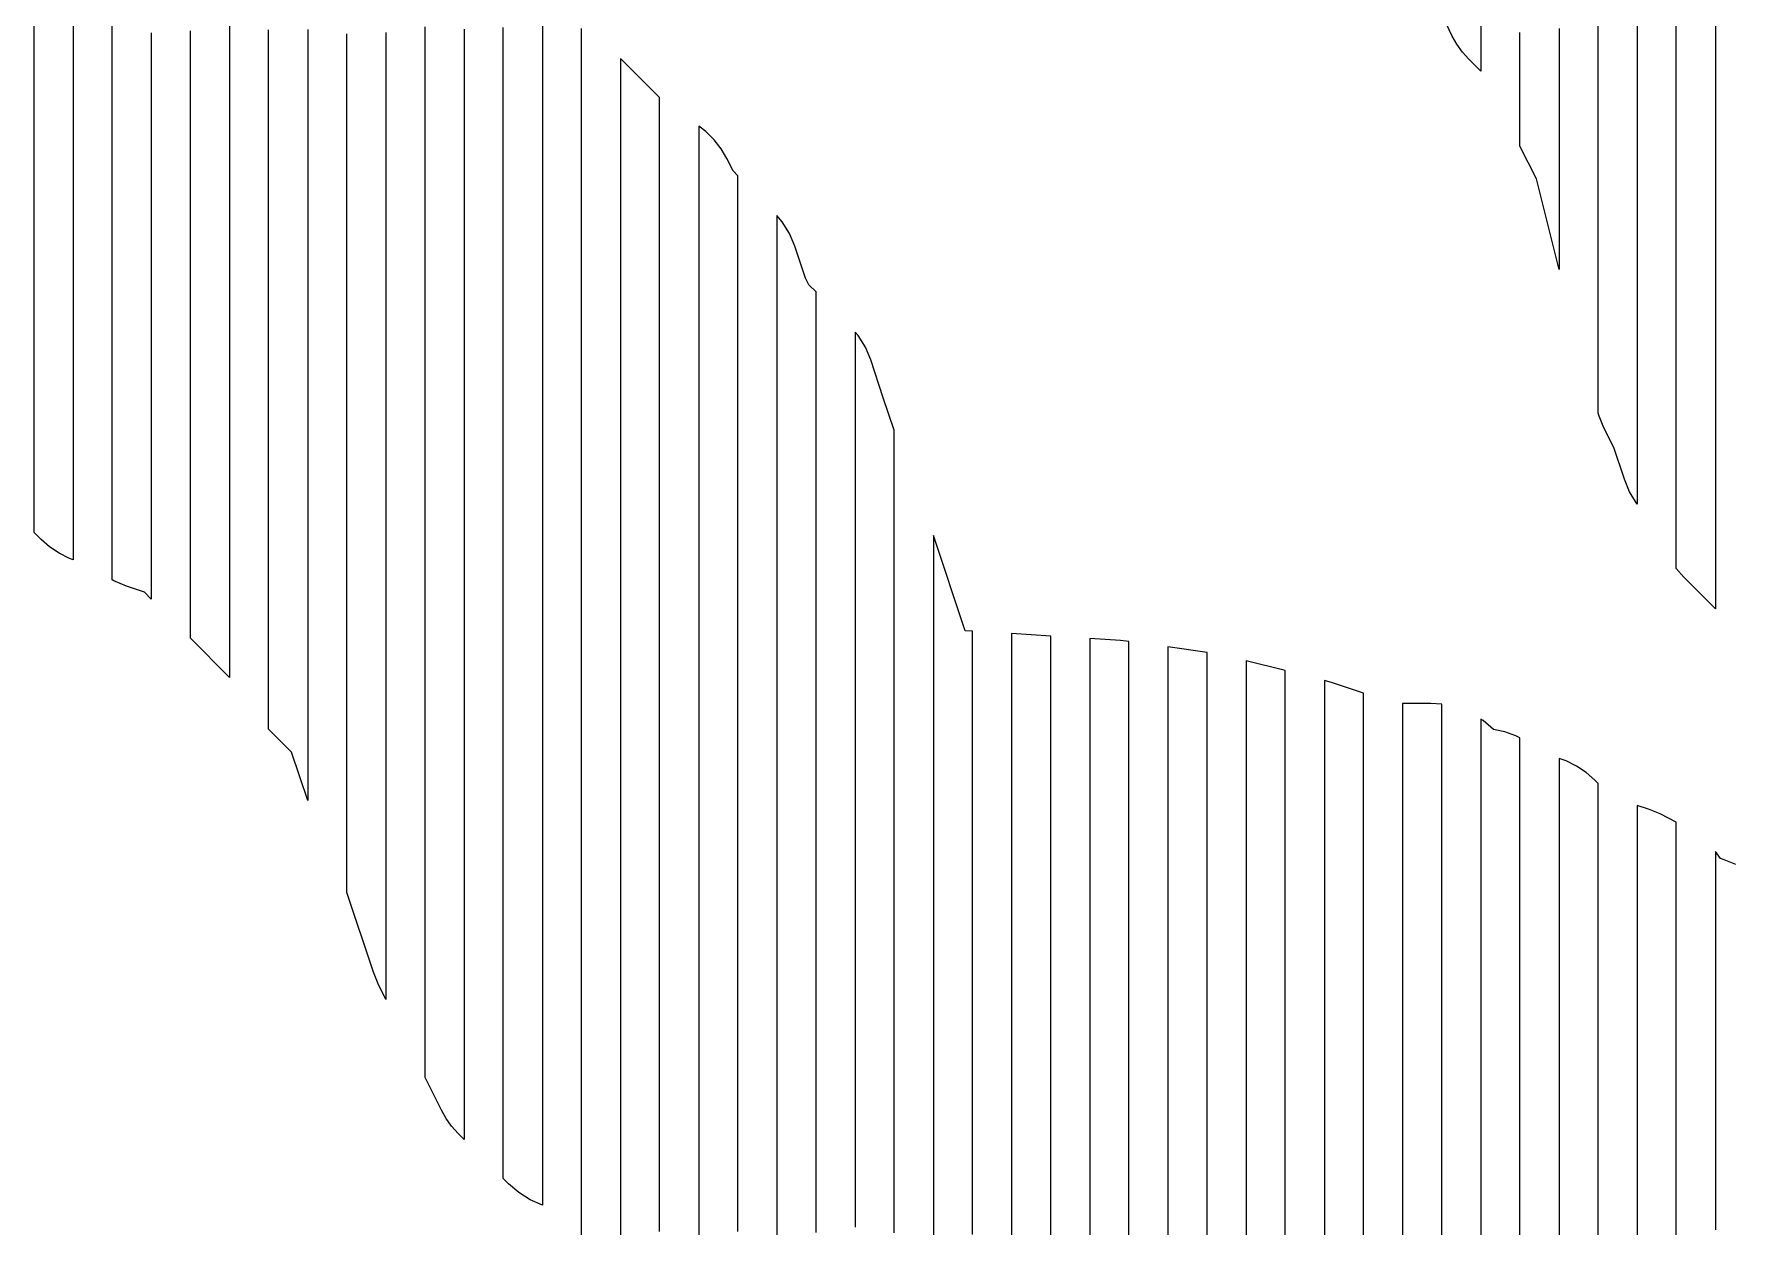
# Model space of a CAD drawing. Header units: millimetres. Extents: x -6 to 1890, y -8 to 898.
# Drawn here: x 1281.6 to 1455.6, y 313.6 to 435.6 of the extents above; entities that cross this region are included whole.
import ezdxf

# ---------------------------------------------------------------- set-up
doc = ezdxf.new("R2010")
doc.units = ezdxf.units.MM
doc.layers.add('PASSADAS_COMPLETAS', color=1, linetype='CONTINUOUS')
doc.layers.add('PECAS_2D', color=3, linetype='CONTINUOUS')

msp = doc.modelspace()

# ---------------------------------------------------------------- linework, layer by layer
at = {"layer": 'PASSADAS_COMPLETAS'}
for points in [[(1445.578, 478.187), (1445.578, 425.097), (1445.578, 423.802), (1445.578, 422.507), (1445.578, 418.622), (1445.578, 417.327), (1445.578, 416.032), (1445.578, 413.443), (1445.578, 412.148), (1445.578, 410.853), (1445.578, 408.263), (1445.578, 406.968), (1445.578, 405.673), (1445.578, 404.378), (1445.578, 387.545), (1444.804, 388.782), (1444.26, 390.074), (1443.171, 393.339), (1442.168, 395.346), (1441.674, 396.538), (1441.578, 396.826), (1441.578, 420.158), (1441.578, 421.454), (1441.578, 422.751), (1441.578, 424.047), (1441.578, 425.343), (1441.578, 426.639), (1441.578, 427.935), (1441.578, 429.232), (1441.578, 430.528), (1441.578, 431.824), (1441.578, 434.416), (1441.578, 437.009)], [(1453.578, 471.21), (1453.578, 397.502), (1453.578, 396.209), (1453.578, 393.623), (1453.578, 392.33), (1453.578, 391.036), (1453.578, 389.743), (1453.578, 388.45), (1453.578, 387.157), (1453.578, 385.864), (1453.578, 384.571), (1453.578, 376.812), (1450.336, 380.054), (1449.578, 380.939), (1449.578, 392.539), (1449.578, 393.828), (1449.578, 395.117), (1449.578, 396.406), (1449.578, 397.695), (1449.578, 398.984), (1449.578, 400.273), (1449.578, 401.562), (1449.578, 402.851), (1449.578, 404.14), (1449.578, 406.718), (1449.578, 408.007), (1449.578, 409.296), (1449.578, 475.032)], [(1429.578, 440.926), (1429.578, 431.835), (1428.361, 433.051), (1427.71, 433.776), (1427.139, 434.569), (1426.657, 435.416), (1426.025, 436.681)], [(1333.578, 439.455), (1333.578, 433.017), (1333.578, 431.729), (1333.578, 430.442), (1333.578, 429.154), (1333.578, 427.866), (1333.578, 426.579), (1333.578, 425.291), (1333.578, 424.004), (1333.578, 422.716), (1333.578, 421.428), (1333.578, 418.853), (1333.578, 416.278), (1333.578, 414.991), (1333.578, 412.415), (1333.578, 409.84), (1333.578, 408.553), (1333.578, 407.265), (1333.578, 405.977), (1333.578, 404.69), (1333.578, 403.402), (1333.578, 330.009), (1333.578, 328.722), (1333.578, 327.434), (1333.578, 326.146), (1333.578, 324.859), (1333.578, 323.571), (1333.578, 322.284), (1333.578, 320.996), (1333.578, 319.708), (1333.578, 315.846), (1332.325, 316.388), (1331.16, 317.118), (1330.123, 318.009), (1329.578, 318.554), (1329.578, 325.023), (1329.578, 326.316), (1329.578, 327.61), (1329.578, 328.904), (1329.578, 330.197), (1329.578, 331.491), (1329.578, 332.785), (1329.578, 334.078), (1329.578, 335.372), (1329.578, 336.666), (1329.578, 337.96), (1329.578, 406.526), (1329.578, 407.819), (1329.578, 409.113), (1329.578, 410.407), (1329.578, 411.701), (1329.578, 414.288), (1329.578, 416.875), (1329.578, 419.463), (1329.578, 422.05), (1329.578, 424.638), (1329.578, 427.225), (1329.578, 428.519), (1329.578, 429.812), (1329.578, 431.106), (1329.578, 432.4), (1329.578, 433.694), (1329.578, 434.987), (1329.578, 436.281)], [(1285.578, 437.205), (1285.578, 434.63), (1285.578, 433.343), (1285.578, 432.056), (1285.578, 430.768), (1285.578, 429.481), (1285.578, 393.435), (1285.578, 392.148), (1285.578, 390.86), (1285.578, 389.573), (1285.578, 388.285), (1285.578, 386.998), (1285.578, 381.849), (1285.205, 381.978), (1284.147, 382.506), (1283.17, 383.164), (1282.296, 383.932), (1281.578, 384.651), (1281.578, 388.531), (1281.578, 389.825), (1281.578, 391.118), (1281.578, 392.412), (1281.578, 393.705), (1281.578, 394.999), (1281.578, 428.63), (1281.578, 429.923), (1281.578, 431.217), (1281.578, 432.51), (1281.578, 433.804), (1281.578, 435.097), (1281.578, 437.684)], [(1293.578, 435.732), (1293.578, 433.158), (1293.578, 431.871), (1293.578, 430.584), (1293.578, 429.297), (1293.578, 428.01), (1293.578, 426.724), (1293.578, 390.69), (1293.578, 389.403), (1293.578, 388.116), (1293.578, 386.829), (1293.578, 385.542), (1293.578, 384.256), (1293.578, 382.969), (1293.578, 377.821), (1292.864, 378.535), (1291.024, 379.149), (1289.732, 379.693), (1289.578, 379.788), (1289.578, 384.944), (1289.578, 386.233), (1289.578, 387.522), (1289.578, 388.811), (1289.578, 390.1), (1289.578, 391.389), (1289.578, 392.678), (1289.578, 427.479), (1289.578, 428.768), (1289.578, 430.057), (1289.578, 431.346), (1289.578, 432.635), (1289.578, 435.213), (1289.578, 437.79)], [(1301.578, 437.39), (1301.578, 434.791), (1301.578, 432.192), (1301.578, 430.893), (1301.578, 428.294), (1301.578, 426.995), (1301.578, 425.695), (1301.578, 424.396), (1301.578, 386.713), (1301.578, 384.114), (1301.578, 382.815), (1301.578, 381.516), (1301.578, 380.216), (1301.578, 378.917), (1301.578, 377.617), (1301.578, 369.821), (1297.578, 373.821), (1297.578, 380.294), (1297.578, 381.589), (1297.578, 382.883), (1297.578, 384.178), (1297.578, 385.473), (1297.578, 386.767), (1297.578, 389.356), (1297.578, 425.605), (1297.578, 426.9), (1297.578, 428.195), (1297.578, 429.489), (1297.578, 432.079), (1297.578, 434.668), (1297.578, 435.962)], [(1309.578, 436.092), (1309.578, 434.799), (1309.578, 432.213), (1309.578, 429.627), (1309.578, 428.334), (1309.578, 425.748), (1309.578, 424.455), (1309.578, 423.162), (1309.578, 421.869), (1309.578, 420.576), (1309.578, 419.283), (1309.578, 376.612), (1309.578, 375.319), (1309.578, 374.026), (1309.578, 372.733), (1309.578, 371.44), (1309.578, 370.147), (1309.578, 368.854), (1309.578, 367.561), (1309.578, 357.217), (1307.922, 362.184), (1305.578, 364.528), (1305.578, 372.33), (1305.578, 373.631), (1305.578, 374.931), (1305.578, 376.231), (1305.578, 377.532), (1305.578, 378.832), (1305.578, 380.132), (1305.578, 391.835), (1305.578, 423.042), (1305.578, 424.343), (1305.578, 425.643), (1305.578, 426.943), (1305.578, 429.544), (1305.578, 430.844), (1305.578, 433.445), (1305.578, 434.745), (1305.578, 436.045)], [(1317.578, 435.776), (1317.578, 434.475), (1317.578, 433.173), (1317.578, 431.872), (1317.578, 430.571), (1317.578, 427.969), (1317.578, 425.366), (1317.578, 422.764), (1317.578, 420.161), (1317.578, 418.86), (1317.578, 417.559), (1317.578, 416.258), (1317.578, 414.957), (1317.578, 366.812), (1317.578, 365.511), (1317.578, 364.21), (1317.578, 362.908), (1317.578, 361.607), (1317.578, 360.306), (1317.578, 359.005), (1317.578, 357.704), (1317.578, 356.402), (1317.578, 355.101), (1317.578, 353.8), (1317.578, 336.884), (1316.785, 338.471), (1316.291, 339.663), (1313.578, 347.802), (1313.578, 362.013), (1313.578, 363.304), (1313.578, 364.596), (1313.578, 365.888), (1313.578, 367.18), (1313.578, 369.764), (1313.578, 371.056), (1313.578, 376.223), (1313.578, 417.563), (1313.578, 418.855), (1313.578, 420.147), (1313.578, 421.439), (1313.578, 422.731), (1313.578, 425.314), (1313.578, 427.898), (1313.578, 430.482), (1313.578, 431.774), (1313.578, 433.066), (1313.578, 435.649)], [(1325.578, 436.102), (1325.578, 434.811), (1325.578, 433.521), (1325.578, 430.94), (1325.578, 429.65), (1325.578, 428.36), (1325.578, 427.069), (1325.578, 424.489), (1325.578, 423.198), (1325.578, 420.618), (1325.578, 418.037), (1325.578, 415.457), (1325.578, 414.166), (1325.578, 412.876), (1325.578, 411.586), (1325.578, 410.295), (1325.578, 409.005), (1325.578, 347.07), (1325.578, 345.78), (1325.578, 343.199), (1325.578, 341.909), (1325.578, 340.618), (1325.578, 339.328), (1325.578, 338.038), (1325.578, 336.747), (1325.578, 335.457), (1325.578, 334.167), (1325.578, 332.877), (1325.578, 322.554), (1324.953, 323.18), (1324.301, 323.905), (1323.73, 324.697), (1323.248, 325.545), (1321.578, 328.884), (1321.578, 340.538), (1321.578, 341.833), (1321.578, 343.128), (1321.578, 344.423), (1321.578, 345.717), (1321.578, 347.012), (1321.578, 348.307), (1321.578, 349.602), (1321.578, 350.897), (1321.578, 352.192), (1321.578, 353.486), (1321.578, 354.781), (1321.578, 357.371), (1321.578, 358.666), (1321.578, 411.755), (1321.578, 413.049), (1321.578, 414.344), (1321.578, 415.639), (1321.578, 416.934), (1321.578, 418.229), (1321.578, 420.819), (1321.578, 423.408), (1321.578, 425.998), (1321.578, 427.293), (1321.578, 429.882), (1321.578, 432.472), (1321.578, 433.767), (1321.578, 435.062), (1321.578, 436.357)], [(1337.578, 311.991), (1337.578, 317.165), (1337.578, 318.459), (1337.578, 319.752), (1337.578, 321.046), (1337.578, 322.34), (1337.578, 323.633), (1337.578, 324.927), (1337.578, 398.664), (1337.578, 399.957), (1337.578, 401.251), (1337.578, 402.544), (1337.578, 403.838), (1337.578, 405.132), (1337.578, 407.719), (1337.578, 410.306), (1337.578, 412.894), (1337.578, 415.481), (1337.578, 418.068), (1337.578, 419.362), (1337.578, 421.949), (1337.578, 423.243), (1337.578, 424.536), (1337.578, 425.83), (1337.578, 427.123), (1337.578, 428.417), (1337.578, 429.711), (1337.578, 436.179)], [(1437.578, 436.186), (1437.578, 434.887), (1437.578, 433.589), (1437.578, 430.993), (1437.578, 429.694), (1437.578, 428.396), (1437.578, 411.52), (1435.258, 420.799), (1433.578, 424.159), (1433.578, 435.76)], [(1345.578, 313.14), (1345.578, 314.428), (1345.578, 315.717), (1345.578, 317.006), (1345.578, 318.294), (1345.578, 319.583), (1345.578, 389.169), (1345.578, 390.457), (1345.578, 391.746), (1345.578, 393.035), (1345.578, 394.323), (1345.578, 395.612), (1345.578, 398.189), (1345.578, 400.767), (1345.578, 403.344), (1345.578, 404.632), (1345.578, 407.21), (1345.578, 409.787), (1345.578, 412.364), (1345.578, 414.941), (1345.578, 416.23), (1345.578, 417.519), (1345.578, 418.807), (1345.578, 420.096), (1345.578, 421.385), (1345.578, 422.673), (1345.578, 429.116), (1341.578, 433.116), (1341.578, 426.652), (1341.578, 425.359), (1341.578, 424.067), (1341.578, 422.774), (1341.578, 421.481), (1341.578, 420.188), (1341.578, 418.895), (1341.578, 417.602), (1341.578, 415.017), (1341.578, 412.431), (1341.578, 409.845), (1341.578, 407.26), (1341.578, 404.674), (1341.578, 402.089), (1341.578, 399.503), (1341.578, 398.21), (1341.578, 396.917), (1341.578, 395.624), (1341.578, 394.332), (1341.578, 323.226), (1341.578, 321.933), (1341.578, 320.641), (1341.578, 319.348), (1341.578, 318.055), (1341.578, 316.762), (1341.578, 315.469), (1341.578, 310.298)], [(1353.578, 313.141), (1353.578, 314.442), (1353.578, 315.742), (1353.578, 372.983), (1353.578, 374.284), (1353.578, 375.584), (1353.578, 376.885), (1353.578, 378.186), (1353.578, 379.487), (1353.578, 380.788), (1353.578, 382.089), (1353.578, 383.39), (1353.578, 384.691), (1353.578, 387.293), (1353.578, 389.894), (1353.578, 391.195), (1353.578, 393.797), (1353.578, 396.399), (1353.578, 399.001), (1353.578, 401.603), (1353.578, 402.904), (1353.578, 404.204), (1353.578, 405.505), (1353.578, 406.806), (1353.578, 408.107), (1353.578, 409.408), (1353.578, 410.709), (1353.578, 412.01), (1353.578, 413.311), (1353.578, 421.116), (1353.085, 421.61), (1352.453, 422.874), (1351.868, 423.877), (1351.152, 424.808), (1350.317, 425.643), (1349.578, 426.212), (1349.578, 418.475), (1349.578, 417.186), (1349.578, 415.896), (1349.578, 414.607), (1349.578, 413.318), (1349.578, 412.028), (1349.578, 409.45), (1349.578, 406.871), (1349.578, 404.292), (1349.578, 401.713), (1349.578, 399.134), (1349.578, 396.556), (1349.578, 393.977), (1349.578, 391.398), (1349.578, 388.819), (1349.578, 387.53), (1349.578, 386.241), (1349.578, 384.951), (1349.578, 383.662), (1349.578, 382.372), (1349.578, 319.193), (1349.578, 317.903), (1349.578, 316.614), (1349.578, 315.324), (1349.578, 314.035), (1349.578, 312.746)], [(1361.578, 313.032), (1361.578, 314.332), (1361.578, 346.834), (1361.578, 348.134), (1361.578, 349.434), (1361.578, 350.735), (1361.578, 352.035), (1361.578, 353.335), (1361.578, 354.635), (1361.578, 355.935), (1361.578, 358.535), (1361.578, 359.835), (1361.578, 361.135), (1361.578, 362.435), (1361.578, 365.035), (1361.578, 366.336), (1361.578, 368.936), (1361.578, 370.236), (1361.578, 372.836), (1361.578, 374.136), (1361.578, 376.736), (1361.578, 378.036), (1361.578, 380.637), (1361.578, 381.937), (1361.578, 384.537), (1361.578, 385.837), (1361.578, 387.137), (1361.578, 388.437), (1361.578, 391.037), (1361.578, 392.337), (1361.578, 393.637), (1361.578, 394.938), (1361.578, 396.238), (1361.578, 397.538), (1361.578, 400.138), (1361.578, 409.238), (1360.84, 409.976), (1360.497, 410.662), (1359.409, 413.926), (1358.865, 415.218), (1358.123, 416.418), (1357.578, 417.055), (1357.578, 408.007), (1357.578, 406.715), (1357.578, 405.422), (1357.578, 404.13), (1357.578, 402.837), (1357.578, 401.545), (1357.578, 400.252), (1357.578, 398.96), (1357.578, 396.375), (1357.578, 395.082), (1357.578, 392.497), (1357.578, 389.912), (1357.578, 388.619), (1357.578, 386.034), (1357.578, 383.449), (1357.578, 380.864), (1357.578, 379.572), (1357.578, 376.987), (1357.578, 374.402), (1357.578, 373.109), (1357.578, 371.817), (1357.578, 369.232), (1357.578, 367.939), (1357.578, 366.647), (1357.578, 365.354), (1357.578, 362.769), (1357.578, 358.891), (1357.578, 357.599), (1357.578, 314.946), (1357.578, 313.653), (1357.578, 312.361)], [(1369.578, 313.017), (1369.578, 314.32), (1369.578, 345.584), (1369.578, 346.887), (1369.578, 348.189), (1369.578, 349.492), (1369.578, 350.795), (1369.578, 353.4), (1369.578, 356.006), (1369.578, 359.914), (1369.578, 361.216), (1369.578, 363.822), (1369.578, 365.124), (1369.578, 366.427), (1369.578, 367.73), (1369.578, 369.032), (1369.578, 370.335), (1369.578, 372.94), (1369.578, 374.243), (1369.578, 375.546), (1369.578, 376.849), (1369.578, 378.151), (1369.578, 379.454), (1369.578, 380.757), (1369.578, 395.086), (1368.458, 398.415), (1367.165, 402.293), (1366.62, 403.585), (1365.879, 404.785), (1365.578, 405.136), (1365.578, 392.242), (1365.578, 390.953), (1365.578, 389.664), (1365.578, 388.374), (1365.578, 387.085), (1365.578, 385.795), (1365.578, 384.506), (1365.578, 383.217), (1365.578, 381.927), (1365.578, 380.638), (1365.578, 379.349), (1365.578, 378.059), (1365.578, 376.77), (1365.578, 375.48), (1365.578, 374.191), (1365.578, 372.902), (1365.578, 371.612), (1365.578, 370.323), (1365.578, 369.034), (1365.578, 367.744), (1365.578, 366.455), (1365.578, 365.165), (1365.578, 362.587), (1365.578, 360.008), (1365.578, 358.719), (1365.578, 357.429), (1365.578, 356.14), (1365.578, 354.85), (1365.578, 353.561), (1365.578, 352.272), (1365.578, 350.982), (1365.578, 349.693), (1365.578, 348.404), (1365.578, 345.825), (1365.578, 313.59)], [(1377.578, 312.847), (1377.578, 344.98), (1377.578, 346.266), (1377.578, 347.551), (1377.578, 348.836), (1377.578, 350.121), (1377.578, 352.692), (1377.578, 355.263), (1377.578, 357.833), (1377.578, 359.119), (1377.578, 361.689), (1377.578, 362.975), (1377.578, 364.26), (1377.578, 365.545), (1377.578, 366.831), (1377.578, 368.116), (1377.578, 369.401), (1377.578, 374.543), (1376.83, 374.589), (1373.578, 384.346), (1373.578, 370.184), (1373.578, 368.896), (1373.578, 367.608), (1373.578, 365.033), (1373.578, 362.458), (1373.578, 359.883), (1373.578, 357.308), (1373.578, 354.733), (1373.578, 352.158), (1373.578, 349.583), (1373.578, 348.295), (1373.578, 347.008), (1373.578, 345.72), (1373.578, 344.433), (1373.578, 312.244)], [(1385.578, 310.964), (1385.578, 344.434), (1385.578, 345.722), (1385.578, 347.009), (1385.578, 348.296), (1385.578, 349.584), (1385.578, 352.158), (1385.578, 354.733), (1385.578, 357.307), (1385.578, 358.595), (1385.578, 361.169), (1385.578, 363.744), (1385.578, 365.031), (1385.578, 366.319), (1385.578, 367.606), (1385.578, 368.893), (1385.578, 370.181), (1385.578, 374.043), (1381.578, 374.293), (1381.578, 370.407), (1381.578, 369.112), (1381.578, 367.817), (1381.578, 366.522), (1381.578, 365.227), (1381.578, 363.931), (1381.578, 361.341), (1381.578, 358.751), (1381.578, 356.161), (1381.578, 353.57), (1381.578, 352.275), (1381.578, 349.685), (1381.578, 348.39), (1381.578, 347.095), (1381.578, 345.799), (1381.578, 344.504), (1381.578, 310.831)], [(1393.578, 310.155), (1393.578, 343.767), (1393.578, 345.06), (1393.578, 346.353), (1393.578, 347.646), (1393.578, 348.939), (1393.578, 351.524), (1393.578, 352.817), (1393.578, 355.403), (1393.578, 357.988), (1393.578, 359.281), (1393.578, 360.574), (1393.578, 361.867), (1393.578, 363.159), (1393.578, 364.452), (1393.578, 365.745), (1393.578, 367.038), (1393.578, 368.33), (1393.578, 373.502), (1392.708, 373.597), (1389.578, 373.793), (1389.578, 368.657), (1389.578, 367.374), (1389.578, 366.09), (1389.578, 364.806), (1389.578, 363.522), (1389.578, 362.238), (1389.578, 360.955), (1389.578, 359.671), (1389.578, 357.103), (1389.578, 354.536), (1389.578, 351.968), (1389.578, 349.4), (1389.578, 348.117), (1389.578, 346.833), (1389.578, 345.549), (1389.578, 344.265), (1389.578, 342.981), (1389.578, 309.603)], [(1401.578, 303.811), (1401.578, 341.318), (1401.578, 342.612), (1401.578, 343.905), (1401.578, 345.198), (1401.578, 347.785), (1401.578, 350.372), (1401.578, 352.959), (1401.578, 355.545), (1401.578, 358.132), (1401.578, 360.719), (1401.578, 362.012), (1401.578, 363.305), (1401.578, 364.599), (1401.578, 365.892), (1401.578, 367.185), (1401.578, 372.359), (1397.578, 372.93), (1397.578, 367.734), (1397.578, 365.136), (1397.578, 363.837), (1397.578, 362.538), (1397.578, 361.239), (1397.578, 359.94), (1397.578, 357.342), (1397.578, 354.744), (1397.578, 352.146), (1397.578, 349.548), (1397.578, 346.95), (1397.578, 345.651), (1397.578, 344.352), (1397.578, 343.053), (1397.578, 341.754), (1397.578, 306.68)], [(1409.578, 301.997), (1409.578, 338.19), (1409.578, 340.775), (1409.578, 342.068), (1409.578, 343.36), (1409.578, 345.945), (1409.578, 348.531), (1409.578, 351.116), (1409.578, 353.701), (1409.578, 356.286), (1409.578, 357.579), (1409.578, 360.164), (1409.578, 362.749), (1409.578, 364.042), (1409.578, 365.334), (1409.578, 366.627), (1409.578, 370.505), (1405.578, 371.505), (1405.578, 366.34), (1405.578, 365.049), (1405.578, 363.758), (1405.578, 362.467), (1405.578, 359.884), (1405.578, 357.302), (1405.578, 354.72), (1405.578, 352.137), (1405.578, 349.555), (1405.578, 346.973), (1405.578, 344.391), (1405.578, 343.099), (1405.578, 341.808), (1405.578, 340.517), (1405.578, 339.226), (1405.578, 303.074)], [(1417.578, 296.584), (1417.578, 335.654), (1417.578, 336.957), (1417.578, 338.259), (1417.578, 339.561), (1417.578, 340.864), (1417.578, 343.468), (1417.578, 346.073), (1417.578, 348.678), (1417.578, 351.282), (1417.578, 353.887), (1417.578, 356.492), (1417.578, 359.096), (1417.578, 360.399), (1417.578, 361.701), (1417.578, 363.003), (1417.578, 364.306), (1417.578, 368.213), (1414.407, 369.27), (1413.578, 369.505), (1413.578, 364.297), (1413.578, 362.995), (1413.578, 360.391), (1413.578, 359.089), (1413.578, 357.788), (1413.578, 356.486), (1413.578, 353.882), (1413.578, 351.278), (1413.578, 348.674), (1413.578, 346.07), (1413.578, 343.467), (1413.578, 342.165), (1413.578, 340.863), (1413.578, 339.561), (1413.578, 338.259), (1413.578, 336.957), (1413.578, 299.202)], [(1425.578, 290.364), (1425.578, 331.964), (1425.578, 333.264), (1425.578, 334.564), (1425.578, 335.864), (1425.578, 338.464), (1425.578, 341.064), (1425.578, 343.664), (1425.578, 346.264), (1425.578, 348.864), (1425.578, 351.464), (1425.578, 352.764), (1425.578, 355.364), (1425.578, 356.664), (1425.578, 357.964), (1425.578, 359.264), (1425.578, 360.564), (1425.578, 367.064), (1424.455, 367.152), (1421.578, 367.152), (1421.578, 361.998), (1421.578, 360.71), (1421.578, 358.133), (1421.578, 355.557), (1421.578, 352.98), (1421.578, 351.692), (1421.578, 349.115), (1421.578, 346.539), (1421.578, 343.962), (1421.578, 341.385), (1421.578, 340.097), (1421.578, 338.809), (1421.578, 337.521), (1421.578, 336.232), (1421.578, 334.944), (1421.578, 333.656), (1421.578, 295.006)], [(1433.578, 280.724), (1433.578, 328.661), (1433.578, 329.957), (1433.578, 331.253), (1433.578, 332.548), (1433.578, 335.139), (1433.578, 337.731), (1433.578, 340.322), (1433.578, 342.913), (1433.578, 345.504), (1433.578, 348.095), (1433.578, 350.687), (1433.578, 351.982), (1433.578, 353.278), (1433.578, 354.573), (1433.578, 355.869), (1433.578, 357.165), (1433.578, 363.643), (1433.151, 363.856), (1432.038, 364.241), (1430.89, 364.486), (1429.818, 365.403), (1429.578, 365.551), (1429.578, 359.112), (1429.578, 357.824), (1429.578, 355.249), (1429.578, 352.673), (1429.578, 351.385), (1429.578, 348.81), (1429.578, 344.946), (1429.578, 342.371), (1429.578, 339.795), (1429.578, 337.219), (1429.578, 334.644), (1429.578, 333.356), (1429.578, 332.068), (1429.578, 330.78), (1429.578, 329.493), (1429.578, 286.995)], [(1441.578, 273.926), (1441.578, 322.89), (1441.578, 324.178), (1441.578, 325.467), (1441.578, 326.756), (1441.578, 329.333), (1441.578, 331.91), (1441.578, 334.487), (1441.578, 337.064), (1441.578, 338.352), (1441.578, 340.929), (1441.578, 343.506), (1441.578, 346.083), (1441.578, 347.372), (1441.578, 349.949), (1441.578, 351.237), (1441.578, 352.526), (1441.578, 353.814), (1441.578, 358.969), (1441.231, 359.316), (1440.357, 360.084), (1439.38, 360.742), (1438.322, 361.27), (1437.578, 361.528), (1437.578, 355.033), (1437.578, 353.734), (1437.578, 351.137), (1437.578, 348.539), (1437.578, 345.941), (1437.578, 343.343), (1437.578, 340.745), (1437.578, 338.148), (1437.578, 335.55), (1437.578, 332.952), (1437.578, 330.354), (1437.578, 329.055), (1437.578, 327.756), (1437.578, 326.458), (1437.578, 325.159), (1437.578, 275.801)], [(1449.578, 252.637), (1449.578, 314.843), (1449.578, 316.139), (1449.578, 317.435), (1449.578, 318.731), (1449.578, 320.027), (1449.578, 321.323), (1449.578, 323.915), (1449.578, 326.507), (1449.578, 329.099), (1449.578, 331.691), (1449.578, 334.283), (1449.578, 336.875), (1449.578, 339.467), (1449.578, 340.762), (1449.578, 343.354), (1449.578, 344.65), (1449.578, 347.242), (1449.578, 348.538), (1449.578, 355.018), (1447.914, 355.85), (1446.722, 356.344), (1445.578, 356.725), (1445.578, 351.534), (1445.578, 350.236), (1445.578, 348.938), (1445.578, 347.64), (1445.578, 346.342), (1445.578, 343.746), (1445.578, 341.151), (1445.578, 338.555), (1445.578, 335.959), (1445.578, 333.364), (1445.578, 330.768), (1445.578, 328.172), (1445.578, 325.576), (1445.578, 324.279), (1445.578, 322.981), (1445.578, 321.683), (1445.578, 320.385), (1445.578, 319.087), (1445.578, 261.981)], [(1455.67, 350.68), (1454.478, 351.173), (1454.112, 351.295), (1453.578, 352.023), (1453.578, 345.571), (1453.578, 344.281), (1453.578, 342.99), (1453.578, 341.7), (1453.578, 340.409), (1453.578, 337.828), (1453.578, 335.247), (1453.578, 331.376), (1453.578, 328.795), (1453.578, 326.214), (1453.578, 323.633), (1453.578, 321.053), (1453.578, 318.472), (1453.578, 317.181), (1453.578, 315.891), (1453.578, 314.6), (1453.578, 313.31)]]:
    msp.add_lwpolyline(points, dxfattribs=at)
at = {"layer": 'PECAS_2D'}
for points in [[(1445.578, 478.187), (1445.578, 425.097), (1445.578, 423.802), (1445.578, 422.507), (1445.578, 418.622), (1445.578, 417.327), (1445.578, 416.032), (1445.578, 413.443), (1445.578, 412.148), (1445.578, 410.853), (1445.578, 408.263), (1445.578, 406.968), (1445.578, 405.673), (1445.578, 404.378), (1445.578, 387.545), (1444.804, 388.782), (1444.26, 390.074), (1443.171, 393.339), (1442.168, 395.346), (1441.674, 396.538), (1441.578, 396.826), (1441.578, 420.158), (1441.578, 421.454), (1441.578, 422.751), (1441.578, 424.047), (1441.578, 425.343), (1441.578, 426.639), (1441.578, 427.935), (1441.578, 429.232), (1441.578, 430.528), (1441.578, 431.824), (1441.578, 434.416), (1441.578, 437.009)], [(1453.578, 471.21), (1453.578, 397.502), (1453.578, 396.209), (1453.578, 393.623), (1453.578, 392.33), (1453.578, 391.036), (1453.578, 389.743), (1453.578, 388.45), (1453.578, 387.157), (1453.578, 385.864), (1453.578, 384.571), (1453.578, 376.812), (1450.336, 380.054), (1449.578, 380.939), (1449.578, 392.539), (1449.578, 393.828), (1449.578, 395.117), (1449.578, 396.406), (1449.578, 397.695), (1449.578, 398.984), (1449.578, 400.273), (1449.578, 401.562), (1449.578, 402.851), (1449.578, 404.14), (1449.578, 406.718), (1449.578, 408.007), (1449.578, 409.296), (1449.578, 475.032)], [(1429.578, 440.926), (1429.578, 431.835), (1428.361, 433.051), (1427.71, 433.776), (1427.139, 434.569), (1426.657, 435.416), (1426.025, 436.681)], [(1333.578, 439.455), (1333.578, 433.017), (1333.578, 431.729), (1333.578, 430.442), (1333.578, 429.154), (1333.578, 427.866), (1333.578, 426.579), (1333.578, 425.291), (1333.578, 424.004), (1333.578, 422.716), (1333.578, 421.428), (1333.578, 418.853), (1333.578, 416.278), (1333.578, 414.991), (1333.578, 412.415), (1333.578, 409.84), (1333.578, 408.553), (1333.578, 407.265), (1333.578, 405.977), (1333.578, 404.69), (1333.578, 403.402), (1333.578, 330.009), (1333.578, 328.722), (1333.578, 327.434), (1333.578, 326.146), (1333.578, 324.859), (1333.578, 323.571), (1333.578, 322.284), (1333.578, 320.996), (1333.578, 319.708), (1333.578, 315.846), (1332.325, 316.388), (1331.16, 317.118), (1330.123, 318.009), (1329.578, 318.554), (1329.578, 325.023), (1329.578, 326.316), (1329.578, 327.61), (1329.578, 328.904), (1329.578, 330.197), (1329.578, 331.491), (1329.578, 332.785), (1329.578, 334.078), (1329.578, 335.372), (1329.578, 336.666), (1329.578, 337.96), (1329.578, 406.526), (1329.578, 407.819), (1329.578, 409.113), (1329.578, 410.407), (1329.578, 411.701), (1329.578, 414.288), (1329.578, 416.875), (1329.578, 419.463), (1329.578, 422.05), (1329.578, 424.638), (1329.578, 427.225), (1329.578, 428.519), (1329.578, 429.812), (1329.578, 431.106), (1329.578, 432.4), (1329.578, 433.694), (1329.578, 434.987), (1329.578, 436.281)], [(1285.578, 437.205), (1285.578, 434.63), (1285.578, 433.343), (1285.578, 432.056), (1285.578, 430.768), (1285.578, 429.481), (1285.578, 393.435), (1285.578, 392.148), (1285.578, 390.86), (1285.578, 389.573), (1285.578, 388.285), (1285.578, 386.998), (1285.578, 381.849), (1285.205, 381.978), (1284.147, 382.506), (1283.17, 383.164), (1282.296, 383.932), (1281.578, 384.651), (1281.578, 388.531), (1281.578, 389.825), (1281.578, 391.118), (1281.578, 392.412), (1281.578, 393.705), (1281.578, 394.999), (1281.578, 428.63), (1281.578, 429.923), (1281.578, 431.217), (1281.578, 432.51), (1281.578, 433.804), (1281.578, 435.097), (1281.578, 437.684)], [(1293.578, 435.732), (1293.578, 433.158), (1293.578, 431.871), (1293.578, 430.584), (1293.578, 429.297), (1293.578, 428.01), (1293.578, 426.724), (1293.578, 390.69), (1293.578, 389.403), (1293.578, 388.116), (1293.578, 386.829), (1293.578, 385.542), (1293.578, 384.256), (1293.578, 382.969), (1293.578, 377.821), (1292.864, 378.535), (1291.024, 379.149), (1289.732, 379.693), (1289.578, 379.788), (1289.578, 384.944), (1289.578, 386.233), (1289.578, 387.522), (1289.578, 388.811), (1289.578, 390.1), (1289.578, 391.389), (1289.578, 392.678), (1289.578, 427.479), (1289.578, 428.768), (1289.578, 430.057), (1289.578, 431.346), (1289.578, 432.635), (1289.578, 435.213), (1289.578, 437.79)], [(1301.578, 437.39), (1301.578, 434.791), (1301.578, 432.192), (1301.578, 430.893), (1301.578, 428.294), (1301.578, 426.995), (1301.578, 425.695), (1301.578, 424.396), (1301.578, 386.713), (1301.578, 384.114), (1301.578, 382.815), (1301.578, 381.516), (1301.578, 380.216), (1301.578, 378.917), (1301.578, 377.617), (1301.578, 369.821), (1297.578, 373.821), (1297.578, 380.294), (1297.578, 381.589), (1297.578, 382.883), (1297.578, 384.178), (1297.578, 385.473), (1297.578, 386.767), (1297.578, 389.356), (1297.578, 425.605), (1297.578, 426.9), (1297.578, 428.195), (1297.578, 429.489), (1297.578, 432.079), (1297.578, 434.668), (1297.578, 435.962)], [(1309.578, 436.092), (1309.578, 434.799), (1309.578, 432.213), (1309.578, 429.627), (1309.578, 428.334), (1309.578, 425.748), (1309.578, 424.455), (1309.578, 423.162), (1309.578, 421.869), (1309.578, 420.576), (1309.578, 419.283), (1309.578, 376.612), (1309.578, 375.319), (1309.578, 374.026), (1309.578, 372.733), (1309.578, 371.44), (1309.578, 370.147), (1309.578, 368.854), (1309.578, 367.561), (1309.578, 357.217), (1307.922, 362.184), (1305.578, 364.528), (1305.578, 372.33), (1305.578, 373.631), (1305.578, 374.931), (1305.578, 376.231), (1305.578, 377.532), (1305.578, 378.832), (1305.578, 380.132), (1305.578, 391.835), (1305.578, 423.042), (1305.578, 424.343), (1305.578, 425.643), (1305.578, 426.943), (1305.578, 429.544), (1305.578, 430.844), (1305.578, 433.445), (1305.578, 434.745), (1305.578, 436.045)], [(1317.578, 435.776), (1317.578, 434.475), (1317.578, 433.173), (1317.578, 431.872), (1317.578, 430.571), (1317.578, 427.969), (1317.578, 425.366), (1317.578, 422.764), (1317.578, 420.161), (1317.578, 418.86), (1317.578, 417.559), (1317.578, 416.258), (1317.578, 414.957), (1317.578, 366.812), (1317.578, 365.511), (1317.578, 364.21), (1317.578, 362.908), (1317.578, 361.607), (1317.578, 360.306), (1317.578, 359.005), (1317.578, 357.704), (1317.578, 356.402), (1317.578, 355.101), (1317.578, 353.8), (1317.578, 336.884), (1316.785, 338.471), (1316.291, 339.663), (1313.578, 347.802), (1313.578, 362.013), (1313.578, 363.304), (1313.578, 364.596), (1313.578, 365.888), (1313.578, 367.18), (1313.578, 369.764), (1313.578, 371.056), (1313.578, 376.223), (1313.578, 417.563), (1313.578, 418.855), (1313.578, 420.147), (1313.578, 421.439), (1313.578, 422.731), (1313.578, 425.314), (1313.578, 427.898), (1313.578, 430.482), (1313.578, 431.774), (1313.578, 433.066), (1313.578, 435.649)], [(1325.578, 436.102), (1325.578, 434.811), (1325.578, 433.521), (1325.578, 430.94), (1325.578, 429.65), (1325.578, 428.36), (1325.578, 427.069), (1325.578, 424.489), (1325.578, 423.198), (1325.578, 420.618), (1325.578, 418.037), (1325.578, 415.457), (1325.578, 414.166), (1325.578, 412.876), (1325.578, 411.586), (1325.578, 410.295), (1325.578, 409.005), (1325.578, 347.07), (1325.578, 345.78), (1325.578, 343.199), (1325.578, 341.909), (1325.578, 340.618), (1325.578, 339.328), (1325.578, 338.038), (1325.578, 336.747), (1325.578, 335.457), (1325.578, 334.167), (1325.578, 332.877), (1325.578, 322.554), (1324.953, 323.18), (1324.301, 323.905), (1323.73, 324.697), (1323.248, 325.545), (1321.578, 328.884), (1321.578, 340.538), (1321.578, 341.833), (1321.578, 343.128), (1321.578, 344.423), (1321.578, 345.717), (1321.578, 347.012), (1321.578, 348.307), (1321.578, 349.602), (1321.578, 350.897), (1321.578, 352.192), (1321.578, 353.486), (1321.578, 354.781), (1321.578, 357.371), (1321.578, 358.666), (1321.578, 411.755), (1321.578, 413.049), (1321.578, 414.344), (1321.578, 415.639), (1321.578, 416.934), (1321.578, 418.229), (1321.578, 420.819), (1321.578, 423.408), (1321.578, 425.998), (1321.578, 427.293), (1321.578, 429.882), (1321.578, 432.472), (1321.578, 433.767), (1321.578, 435.062), (1321.578, 436.357)], [(1337.578, 311.991), (1337.578, 317.165), (1337.578, 318.459), (1337.578, 319.752), (1337.578, 321.046), (1337.578, 322.34), (1337.578, 323.633), (1337.578, 324.927), (1337.578, 398.664), (1337.578, 399.957), (1337.578, 401.251), (1337.578, 402.544), (1337.578, 403.838), (1337.578, 405.132), (1337.578, 407.719), (1337.578, 410.306), (1337.578, 412.894), (1337.578, 415.481), (1337.578, 418.068), (1337.578, 419.362), (1337.578, 421.949), (1337.578, 423.243), (1337.578, 424.536), (1337.578, 425.83), (1337.578, 427.123), (1337.578, 428.417), (1337.578, 429.711), (1337.578, 436.179)], [(1437.578, 436.186), (1437.578, 434.887), (1437.578, 433.589), (1437.578, 430.993), (1437.578, 429.694), (1437.578, 428.396), (1437.578, 411.52), (1435.258, 420.799), (1433.578, 424.159), (1433.578, 435.76)], [(1345.578, 313.14), (1345.578, 314.428), (1345.578, 315.717), (1345.578, 317.006), (1345.578, 318.294), (1345.578, 319.583), (1345.578, 389.169), (1345.578, 390.457), (1345.578, 391.746), (1345.578, 393.035), (1345.578, 394.323), (1345.578, 395.612), (1345.578, 398.189), (1345.578, 400.767), (1345.578, 403.344), (1345.578, 404.632), (1345.578, 407.21), (1345.578, 409.787), (1345.578, 412.364), (1345.578, 414.941), (1345.578, 416.23), (1345.578, 417.519), (1345.578, 418.807), (1345.578, 420.096), (1345.578, 421.385), (1345.578, 422.673), (1345.578, 429.116), (1341.578, 433.116), (1341.578, 426.652), (1341.578, 425.359), (1341.578, 424.067), (1341.578, 422.774), (1341.578, 421.481), (1341.578, 420.188), (1341.578, 418.895), (1341.578, 417.602), (1341.578, 415.017), (1341.578, 412.431), (1341.578, 409.845), (1341.578, 407.26), (1341.578, 404.674), (1341.578, 402.089), (1341.578, 399.503), (1341.578, 398.21), (1341.578, 396.917), (1341.578, 395.624), (1341.578, 394.332), (1341.578, 323.226), (1341.578, 321.933), (1341.578, 320.641), (1341.578, 319.348), (1341.578, 318.055), (1341.578, 316.762), (1341.578, 315.469), (1341.578, 310.298)], [(1353.578, 313.141), (1353.578, 314.442), (1353.578, 315.742), (1353.578, 372.983), (1353.578, 374.284), (1353.578, 375.584), (1353.578, 376.885), (1353.578, 378.186), (1353.578, 379.487), (1353.578, 380.788), (1353.578, 382.089), (1353.578, 383.39), (1353.578, 384.691), (1353.578, 387.293), (1353.578, 389.894), (1353.578, 391.195), (1353.578, 393.797), (1353.578, 396.399), (1353.578, 399.001), (1353.578, 401.603), (1353.578, 402.904), (1353.578, 404.204), (1353.578, 405.505), (1353.578, 406.806), (1353.578, 408.107), (1353.578, 409.408), (1353.578, 410.709), (1353.578, 412.01), (1353.578, 413.311), (1353.578, 421.116), (1353.085, 421.61), (1352.453, 422.874), (1351.868, 423.877), (1351.152, 424.808), (1350.317, 425.643), (1349.578, 426.212), (1349.578, 418.475), (1349.578, 417.186), (1349.578, 415.896), (1349.578, 414.607), (1349.578, 413.318), (1349.578, 412.028), (1349.578, 409.45), (1349.578, 406.871), (1349.578, 404.292), (1349.578, 401.713), (1349.578, 399.134), (1349.578, 396.556), (1349.578, 393.977), (1349.578, 391.398), (1349.578, 388.819), (1349.578, 387.53), (1349.578, 386.241), (1349.578, 384.951), (1349.578, 383.662), (1349.578, 382.372), (1349.578, 319.193), (1349.578, 317.903), (1349.578, 316.614), (1349.578, 315.324), (1349.578, 314.035), (1349.578, 312.746)], [(1361.578, 313.032), (1361.578, 314.332), (1361.578, 346.834), (1361.578, 348.134), (1361.578, 349.434), (1361.578, 350.735), (1361.578, 352.035), (1361.578, 353.335), (1361.578, 354.635), (1361.578, 355.935), (1361.578, 358.535), (1361.578, 359.835), (1361.578, 361.135), (1361.578, 362.435), (1361.578, 365.035), (1361.578, 366.336), (1361.578, 368.936), (1361.578, 370.236), (1361.578, 372.836), (1361.578, 374.136), (1361.578, 376.736), (1361.578, 378.036), (1361.578, 380.637), (1361.578, 381.937), (1361.578, 384.537), (1361.578, 385.837), (1361.578, 387.137), (1361.578, 388.437), (1361.578, 391.037), (1361.578, 392.337), (1361.578, 393.637), (1361.578, 394.938), (1361.578, 396.238), (1361.578, 397.538), (1361.578, 400.138), (1361.578, 409.238), (1360.84, 409.976), (1360.497, 410.662), (1359.409, 413.926), (1358.865, 415.218), (1358.123, 416.418), (1357.578, 417.055), (1357.578, 408.007), (1357.578, 406.715), (1357.578, 405.422), (1357.578, 404.13), (1357.578, 402.837), (1357.578, 401.545), (1357.578, 400.252), (1357.578, 398.96), (1357.578, 396.375), (1357.578, 395.082), (1357.578, 392.497), (1357.578, 389.912), (1357.578, 388.619), (1357.578, 386.034), (1357.578, 383.449), (1357.578, 380.864), (1357.578, 379.572), (1357.578, 376.987), (1357.578, 374.402), (1357.578, 373.109), (1357.578, 371.817), (1357.578, 369.232), (1357.578, 367.939), (1357.578, 366.647), (1357.578, 365.354), (1357.578, 362.769), (1357.578, 358.891), (1357.578, 357.599), (1357.578, 314.946), (1357.578, 313.653), (1357.578, 312.361)], [(1369.578, 313.017), (1369.578, 314.32), (1369.578, 345.584), (1369.578, 346.887), (1369.578, 348.189), (1369.578, 349.492), (1369.578, 350.795), (1369.578, 353.4), (1369.578, 356.006), (1369.578, 359.914), (1369.578, 361.216), (1369.578, 363.822), (1369.578, 365.124), (1369.578, 366.427), (1369.578, 367.73), (1369.578, 369.032), (1369.578, 370.335), (1369.578, 372.94), (1369.578, 374.243), (1369.578, 375.546), (1369.578, 376.849), (1369.578, 378.151), (1369.578, 379.454), (1369.578, 380.757), (1369.578, 395.086), (1368.458, 398.415), (1367.165, 402.293), (1366.62, 403.585), (1365.879, 404.785), (1365.578, 405.136), (1365.578, 392.242), (1365.578, 390.953), (1365.578, 389.664), (1365.578, 388.374), (1365.578, 387.085), (1365.578, 385.795), (1365.578, 384.506), (1365.578, 383.217), (1365.578, 381.927), (1365.578, 380.638), (1365.578, 379.349), (1365.578, 378.059), (1365.578, 376.77), (1365.578, 375.48), (1365.578, 374.191), (1365.578, 372.902), (1365.578, 371.612), (1365.578, 370.323), (1365.578, 369.034), (1365.578, 367.744), (1365.578, 366.455), (1365.578, 365.165), (1365.578, 362.587), (1365.578, 360.008), (1365.578, 358.719), (1365.578, 357.429), (1365.578, 356.14), (1365.578, 354.85), (1365.578, 353.561), (1365.578, 352.272), (1365.578, 350.982), (1365.578, 349.693), (1365.578, 348.404), (1365.578, 345.825), (1365.578, 313.59)], [(1377.578, 312.847), (1377.578, 344.98), (1377.578, 346.266), (1377.578, 347.551), (1377.578, 348.836), (1377.578, 350.121), (1377.578, 352.692), (1377.578, 355.263), (1377.578, 357.833), (1377.578, 359.119), (1377.578, 361.689), (1377.578, 362.975), (1377.578, 364.26), (1377.578, 365.545), (1377.578, 366.831), (1377.578, 368.116), (1377.578, 369.401), (1377.578, 374.543), (1376.83, 374.589), (1373.578, 384.346), (1373.578, 370.184), (1373.578, 368.896), (1373.578, 367.608), (1373.578, 365.033), (1373.578, 362.458), (1373.578, 359.883), (1373.578, 357.308), (1373.578, 354.733), (1373.578, 352.158), (1373.578, 349.583), (1373.578, 348.295), (1373.578, 347.008), (1373.578, 345.72), (1373.578, 344.433), (1373.578, 312.244)], [(1385.578, 310.964), (1385.578, 344.434), (1385.578, 345.722), (1385.578, 347.009), (1385.578, 348.296), (1385.578, 349.584), (1385.578, 352.158), (1385.578, 354.733), (1385.578, 357.307), (1385.578, 358.595), (1385.578, 361.169), (1385.578, 363.744), (1385.578, 365.031), (1385.578, 366.319), (1385.578, 367.606), (1385.578, 368.893), (1385.578, 370.181), (1385.578, 374.043), (1381.578, 374.293), (1381.578, 370.407), (1381.578, 369.112), (1381.578, 367.817), (1381.578, 366.522), (1381.578, 365.227), (1381.578, 363.931), (1381.578, 361.341), (1381.578, 358.751), (1381.578, 356.161), (1381.578, 353.57), (1381.578, 352.275), (1381.578, 349.685), (1381.578, 348.39), (1381.578, 347.095), (1381.578, 345.799), (1381.578, 344.504), (1381.578, 310.831)], [(1393.578, 310.155), (1393.578, 343.767), (1393.578, 345.06), (1393.578, 346.353), (1393.578, 347.646), (1393.578, 348.939), (1393.578, 351.524), (1393.578, 352.817), (1393.578, 355.403), (1393.578, 357.988), (1393.578, 359.281), (1393.578, 360.574), (1393.578, 361.867), (1393.578, 363.159), (1393.578, 364.452), (1393.578, 365.745), (1393.578, 367.038), (1393.578, 368.33), (1393.578, 373.502), (1392.708, 373.597), (1389.578, 373.793), (1389.578, 368.657), (1389.578, 367.374), (1389.578, 366.09), (1389.578, 364.806), (1389.578, 363.522), (1389.578, 362.238), (1389.578, 360.955), (1389.578, 359.671), (1389.578, 357.103), (1389.578, 354.536), (1389.578, 351.968), (1389.578, 349.4), (1389.578, 348.117), (1389.578, 346.833), (1389.578, 345.549), (1389.578, 344.265), (1389.578, 342.981), (1389.578, 309.603)], [(1401.578, 303.811), (1401.578, 341.318), (1401.578, 342.612), (1401.578, 343.905), (1401.578, 345.198), (1401.578, 347.785), (1401.578, 350.372), (1401.578, 352.959), (1401.578, 355.545), (1401.578, 358.132), (1401.578, 360.719), (1401.578, 362.012), (1401.578, 363.305), (1401.578, 364.599), (1401.578, 365.892), (1401.578, 367.185), (1401.578, 372.359), (1397.578, 372.93), (1397.578, 367.734), (1397.578, 365.136), (1397.578, 363.837), (1397.578, 362.538), (1397.578, 361.239), (1397.578, 359.94), (1397.578, 357.342), (1397.578, 354.744), (1397.578, 352.146), (1397.578, 349.548), (1397.578, 346.95), (1397.578, 345.651), (1397.578, 344.352), (1397.578, 343.053), (1397.578, 341.754), (1397.578, 306.68)], [(1409.578, 301.997), (1409.578, 338.19), (1409.578, 340.775), (1409.578, 342.068), (1409.578, 343.36), (1409.578, 345.945), (1409.578, 348.531), (1409.578, 351.116), (1409.578, 353.701), (1409.578, 356.286), (1409.578, 357.579), (1409.578, 360.164), (1409.578, 362.749), (1409.578, 364.042), (1409.578, 365.334), (1409.578, 366.627), (1409.578, 370.505), (1405.578, 371.505), (1405.578, 366.34), (1405.578, 365.049), (1405.578, 363.758), (1405.578, 362.467), (1405.578, 359.884), (1405.578, 357.302), (1405.578, 354.72), (1405.578, 352.137), (1405.578, 349.555), (1405.578, 346.973), (1405.578, 344.391), (1405.578, 343.099), (1405.578, 341.808), (1405.578, 340.517), (1405.578, 339.226), (1405.578, 303.074)], [(1417.578, 296.584), (1417.578, 335.654), (1417.578, 336.957), (1417.578, 338.259), (1417.578, 339.561), (1417.578, 340.864), (1417.578, 343.468), (1417.578, 346.073), (1417.578, 348.678), (1417.578, 351.282), (1417.578, 353.887), (1417.578, 356.492), (1417.578, 359.096), (1417.578, 360.399), (1417.578, 361.701), (1417.578, 363.003), (1417.578, 364.306), (1417.578, 368.213), (1414.407, 369.27), (1413.578, 369.505), (1413.578, 364.297), (1413.578, 362.995), (1413.578, 360.391), (1413.578, 359.089), (1413.578, 357.788), (1413.578, 356.486), (1413.578, 353.882), (1413.578, 351.278), (1413.578, 348.674), (1413.578, 346.07), (1413.578, 343.467), (1413.578, 342.165), (1413.578, 340.863), (1413.578, 339.561), (1413.578, 338.259), (1413.578, 336.957), (1413.578, 299.202)], [(1425.578, 290.364), (1425.578, 331.964), (1425.578, 333.264), (1425.578, 334.564), (1425.578, 335.864), (1425.578, 338.464), (1425.578, 341.064), (1425.578, 343.664), (1425.578, 346.264), (1425.578, 348.864), (1425.578, 351.464), (1425.578, 352.764), (1425.578, 355.364), (1425.578, 356.664), (1425.578, 357.964), (1425.578, 359.264), (1425.578, 360.564), (1425.578, 367.064), (1424.455, 367.152), (1421.578, 367.152), (1421.578, 361.998), (1421.578, 360.71), (1421.578, 358.133), (1421.578, 355.557), (1421.578, 352.98), (1421.578, 351.692), (1421.578, 349.115), (1421.578, 346.539), (1421.578, 343.962), (1421.578, 341.385), (1421.578, 340.097), (1421.578, 338.809), (1421.578, 337.521), (1421.578, 336.232), (1421.578, 334.944), (1421.578, 333.656), (1421.578, 295.006)], [(1433.578, 280.724), (1433.578, 328.661), (1433.578, 329.957), (1433.578, 331.253), (1433.578, 332.548), (1433.578, 335.139), (1433.578, 337.731), (1433.578, 340.322), (1433.578, 342.913), (1433.578, 345.504), (1433.578, 348.095), (1433.578, 350.687), (1433.578, 351.982), (1433.578, 353.278), (1433.578, 354.573), (1433.578, 355.869), (1433.578, 357.165), (1433.578, 363.643), (1433.151, 363.856), (1432.038, 364.241), (1430.89, 364.486), (1429.818, 365.403), (1429.578, 365.551), (1429.578, 359.112), (1429.578, 357.824), (1429.578, 355.249), (1429.578, 352.673), (1429.578, 351.385), (1429.578, 348.81), (1429.578, 344.946), (1429.578, 342.371), (1429.578, 339.795), (1429.578, 337.219), (1429.578, 334.644), (1429.578, 333.356), (1429.578, 332.068), (1429.578, 330.78), (1429.578, 329.493), (1429.578, 286.995)], [(1441.578, 273.926), (1441.578, 322.89), (1441.578, 324.178), (1441.578, 325.467), (1441.578, 326.756), (1441.578, 329.333), (1441.578, 331.91), (1441.578, 334.487), (1441.578, 337.064), (1441.578, 338.352), (1441.578, 340.929), (1441.578, 343.506), (1441.578, 346.083), (1441.578, 347.372), (1441.578, 349.949), (1441.578, 351.237), (1441.578, 352.526), (1441.578, 353.814), (1441.578, 358.969), (1441.231, 359.316), (1440.357, 360.084), (1439.38, 360.742), (1438.322, 361.27), (1437.578, 361.528), (1437.578, 355.033), (1437.578, 353.734), (1437.578, 351.137), (1437.578, 348.539), (1437.578, 345.941), (1437.578, 343.343), (1437.578, 340.745), (1437.578, 338.148), (1437.578, 335.55), (1437.578, 332.952), (1437.578, 330.354), (1437.578, 329.055), (1437.578, 327.756), (1437.578, 326.458), (1437.578, 325.159), (1437.578, 275.801)], [(1449.578, 252.637), (1449.578, 314.843), (1449.578, 316.139), (1449.578, 317.435), (1449.578, 318.731), (1449.578, 320.027), (1449.578, 321.323), (1449.578, 323.915), (1449.578, 326.507), (1449.578, 329.099), (1449.578, 331.691), (1449.578, 334.283), (1449.578, 336.875), (1449.578, 339.467), (1449.578, 340.762), (1449.578, 343.354), (1449.578, 344.65), (1449.578, 347.242), (1449.578, 348.538), (1449.578, 355.018), (1447.914, 355.85), (1446.722, 356.344), (1445.578, 356.725), (1445.578, 351.534), (1445.578, 350.236), (1445.578, 348.938), (1445.578, 347.64), (1445.578, 346.342), (1445.578, 343.746), (1445.578, 341.151), (1445.578, 338.555), (1445.578, 335.959), (1445.578, 333.364), (1445.578, 330.768), (1445.578, 328.172), (1445.578, 325.576), (1445.578, 324.279), (1445.578, 322.981), (1445.578, 321.683), (1445.578, 320.385), (1445.578, 319.087), (1445.578, 261.981)], [(1455.67, 350.68), (1454.478, 351.173), (1454.112, 351.295), (1453.578, 352.023), (1453.578, 345.571), (1453.578, 344.281), (1453.578, 342.99), (1453.578, 341.7), (1453.578, 340.409), (1453.578, 337.828), (1453.578, 335.247), (1453.578, 331.376), (1453.578, 328.795), (1453.578, 326.214), (1453.578, 323.633), (1453.578, 321.053), (1453.578, 318.472), (1453.578, 317.181), (1453.578, 315.891), (1453.578, 314.6), (1453.578, 313.31)]]:
    msp.add_lwpolyline(points, dxfattribs=at)

doc.saveas('drawing.dxf')
